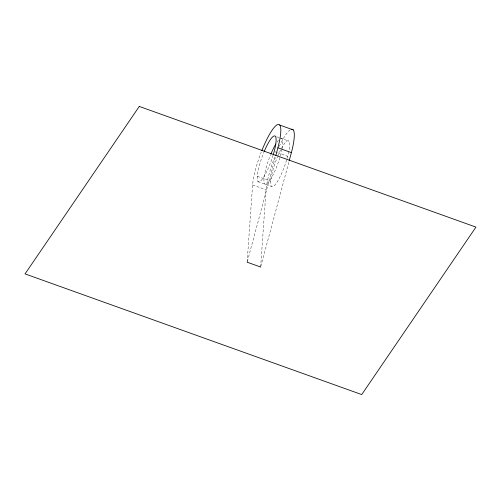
<?xml version="1.0" encoding="UTF-8"?>
<svg xmlns="http://www.w3.org/2000/svg" width="501" height="501" viewBox="0 0 501 501"><rect width="100%" height="100%" fill="white"/><g stroke="black" fill="none" stroke-linecap="round" stroke-linejoin="round"><path stroke-width="0.38" stroke-dasharray="2.5 1.88" d="M247.143 262.192L252.573 184.938A36.586 7.434 -70.3 0 1 261.196 152.254M260.633 267.027L266.062 189.773A36.586 7.434 -70.3 0 1 274.686 157.089M247.35 261.441L275.481 156.819M260.833 266.275L288.971 161.654M276.74 136.804L279.439 137.769M280.115 138.013L288.883 141.157M274.842 151.734L276.865 152.461M277.541 152.705L287.655 156.331M257.251 176.296L270.74 181.13M257.896 181.556L271.385 186.391M252.573 184.938L266.062 189.773M279.27 146.386A36.586 7.434 -70.3 0 1 290.417 129.746M281.362 148.597A24.424 4.966 -70.3 0 1 288.889 150.933M288.77 151.565A24.424 4.966 -70.3 0 1 273.02 186.623A24.424 4.966 -70.3 0 1 277.372 157.12M277.673 156.393A24.424 4.966 -70.3 0 1 280.742 149.761M273.126 155.153A24.424 4.966 -70.3 0 1 258.441 181.944A24.424 4.966 -70.3 0 1 263.883 152.285M280.898 138.351A24.424 4.966 -70.3 0 1 282.144 148.515M282.025 149.148A24.424 4.966 -70.3 0 1 266.275 184.205A24.424 4.966 -70.3 0 1 270.628 154.703M277.003 142.209A24.424 4.966 -70.3 0 1 278.75 139.954"/><path stroke-width="0.75" d="M275.888 155.316L277.911 147.789A36.586 7.434 -70.3 0 0 278.08 124.442A36.586 7.434 -70.3 0 0 261.772 150.795M289.171 160.902L291.4 152.623A36.586 7.434 -70.3 0 0 291.382 129.321M279.746 125.062L293.235 129.897M277.911 147.789L291.4 152.623M247.143 262.192L260.633 267.027M264.184 151.559A24.424 4.966 -70.3 0 1 274.842 135.934A24.424 4.966 -70.3 0 1 273.352 154.408M270.928 153.976A24.424 4.966 -70.3 0 1 275.832 144.044M139.284 106.431L25.05 273.897L361.716 394.569L475.95 227.103L139.284 106.431"/></g></svg>
